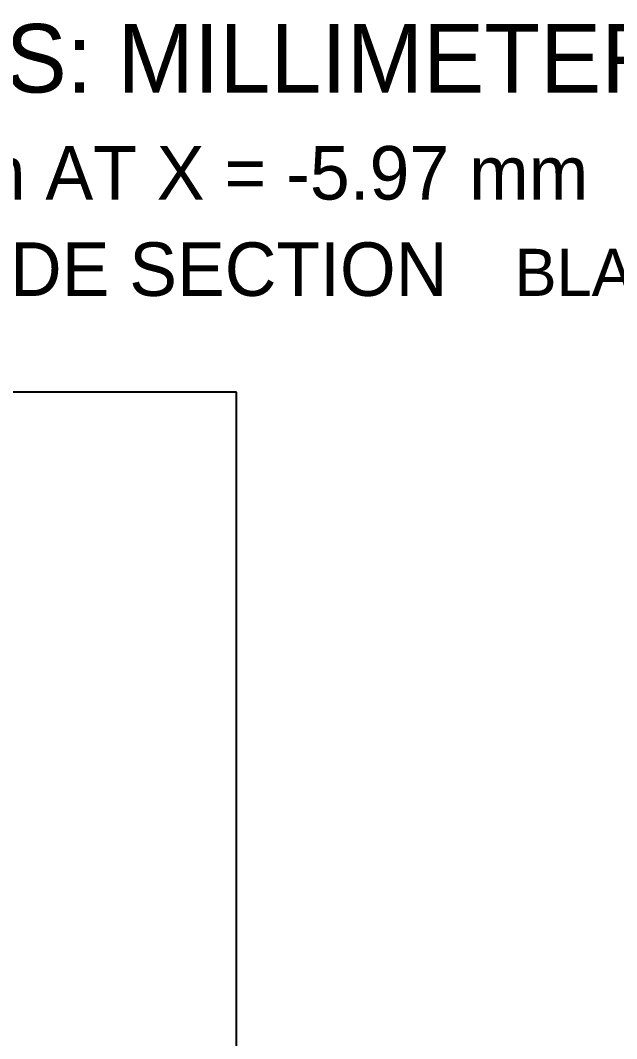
# Model space of a CAD drawing. Extents: x -22 to 217, y -59 to 33.
# Drawn here: x 129.36 to 157.21, y -14.54 to 33.02 of the extents above; entities that cross this region are included whole.
import ezdxf

# ---------------------------------------------------------------- set-up
doc = ezdxf.new("R2010")
doc.units = 0

msp = doc.modelspace()

# ---------------------------------------------------------------- linework, layer by layer
at = {"layer": 'BOUNDING_BOX'}
for p, q in [((139.4452, 15.6545), (-22.1168, 15.6545)), ((139.4452, -29.5451), (139.4452, 15.6545))]:
    msp.add_line(p, q, dxfattribs=at)

# ---------------------------------------------------------------- texts
at = {"layer": 'DIMENSIONS'}
for s, height, p in [('JARAMBIT G3 WINNER: hz4i013_g00995_d206e3c9 (1:1 TRUE SCALE, UNITS: MILLIMETERS, 1 DRAWING UNIT = 1 MM)', 3.2, (-22.117, 29.654)), ('OVERALL BOUNDING BOX: 161.56 mm (L) x 45.20 mm (H) x 15.43 mm (T) | RING BORE: 24.90 mm AT X = -5.97 mm', 2.5, (-22.117, 24.654)), ('MATERIAL: Ti-6Al-4V (design assumption: yield 828 MPa) | MID-PLANE Z=0 OUTLINE + 30 MM BLADE SECTION', 2.5, (-22.117, 20.154)), ('BLADE SECTION (30 MM FROM POINT):', 2.2, (152.445, 20.154))]:
    msp.add_text(s, height=height, dxfattribs=at).set_placement(p)

doc.saveas('drawing.dxf')
